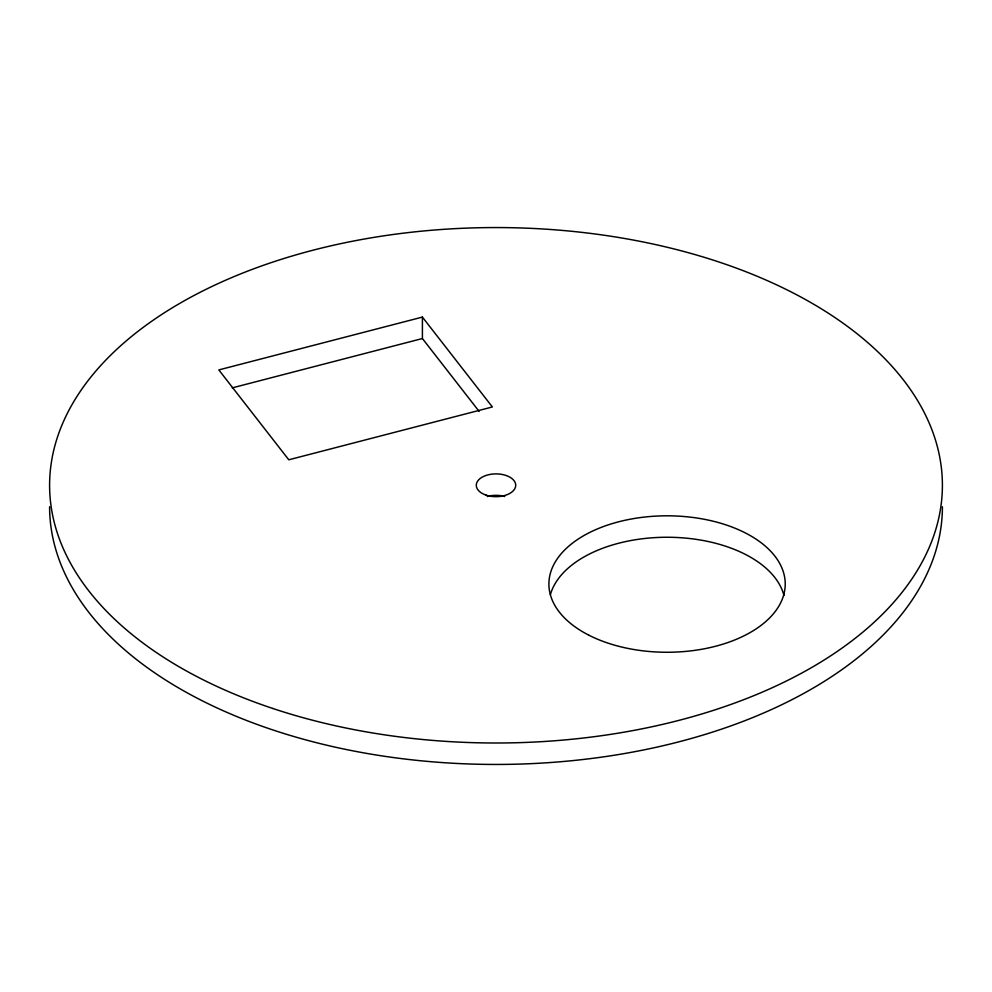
<?xml version="1.0" encoding="UTF-8"?>
<svg xmlns="http://www.w3.org/2000/svg" width="992" height="992" viewBox="0 0 992 992"><rect width="100%" height="100%" fill="white"/><g stroke="black" fill="none" stroke-linecap="round" stroke-linejoin="round"><path stroke-width="1.49" d="M422.406 317.093L218.823 369.917L288.784 459.792L492.367 406.968L422.406 317.093L422.406 338.532L479.136 411.407M232.289 387.86L422.406 338.532M942.4 506.726A446.4 257.722 0 0 1 496 764.448A446.4 257.722 0 0 1 49.6 506.726M487.27 496.508A19.728 11.396 0 0 1 504.73 496.508M550.374 594.704A118.16 68.225 0 0 1 667.74 537.255A118.16 68.225 0 0 1 783.94 595.485M272.8 708.474A446.4 257.722 0 0 0 942.4 485.274A446.4 257.722 0 0 0 272.8 262.086A446.4 257.722 0 0 0 272.8 708.474M486.13 495.144A19.728 11.396 0 0 0 515.728 485.274A19.728 11.396 0 0 0 486.13 475.416A19.728 11.396 0 0 0 486.13 495.144M588.653 635.078A118.16 68.225 0 0 0 782.824 597.717A118.16 68.225 0 0 0 629.697 519.312A118.16 68.225 0 0 0 588.653 635.078"/></g></svg>
